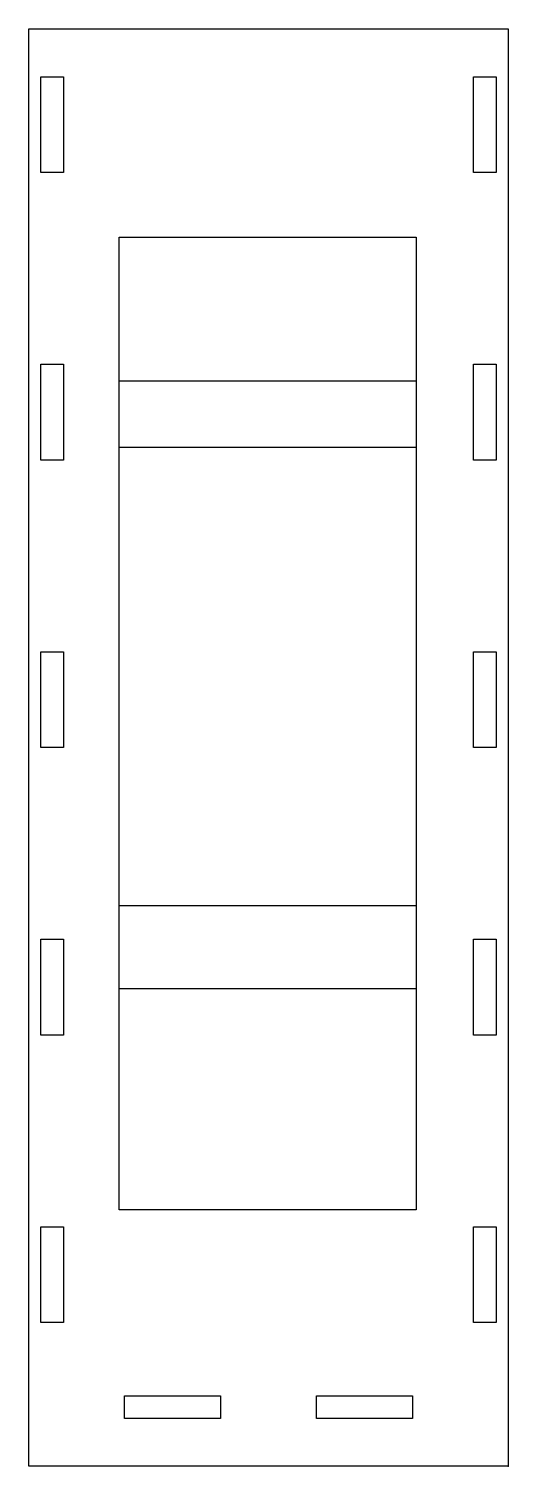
# Model space of a CAD drawing. Header units: inches. Extents: x -5 to 0, y 0 to 15.
import ezdxf

# ---------------------------------------------------------------- set-up
doc = ezdxf.new("R2010")
doc.units = ezdxf.units.IN
doc.layers.get('0').update_dxf_attribs({"linetype": 'CONTINUOUS'})

msp = doc.modelspace()

# ---------------------------------------------------------------- linework, layer by layer
for points in [[(-5, 15), (0, 15), (0, 0), (-5, 0)], [(-4.875, 14.5), (-4.639, 14.5), (-4.639, 13.5), (-4.875, 13.5)], [(-0.361, 14.5), (-0.125, 14.5), (-0.125, 13.5), (-0.361, 13.5)], [(-4.058, 12.824), (-0.959, 12.824), (-0.959, 2.674), (-4.058, 2.674)], [(-4.875, 11.5), (-4.639, 11.5), (-4.639, 10.5), (-4.875, 10.5)], [(-0.361, 11.5), (-0.125, 11.5), (-0.125, 10.5), (-0.361, 10.5)], [(-4.058, 11.327), (-0.959, 11.327), (-0.959, 10.632), (-4.058, 10.632)], [(-4.875, 8.5), (-4.639, 8.5), (-4.639, 7.5), (-4.875, 7.5)], [(-0.361, 8.5), (-0.125, 8.5), (-0.125, 7.5), (-0.361, 7.5)], [(-4.058, 5.852), (-0.959, 5.852), (-0.959, 4.982), (-4.058, 4.982)], [(-4.875, 5.5), (-4.639, 5.5), (-4.639, 4.5), (-4.875, 4.5)], [(-0.361, 5.5), (-0.125, 5.5), (-0.125, 4.5), (-0.361, 4.5)], [(-4.875, 2.5), (-4.639, 2.5), (-4.639, 1.5), (-4.875, 1.5)], [(-0.361, 2.5), (-0.125, 2.5), (-0.125, 1.5), (-0.361, 1.5)], [(-4, 0.736), (-3, 0.736), (-3, 0.5), (-4, 0.5)], [(-1, 0.5), (-2, 0.5), (-2, 0.736), (-1, 0.736)]]:
    msp.add_lwpolyline(points, close=True)
msp.add_point((0, 0))

doc.saveas('drawing.dxf')
